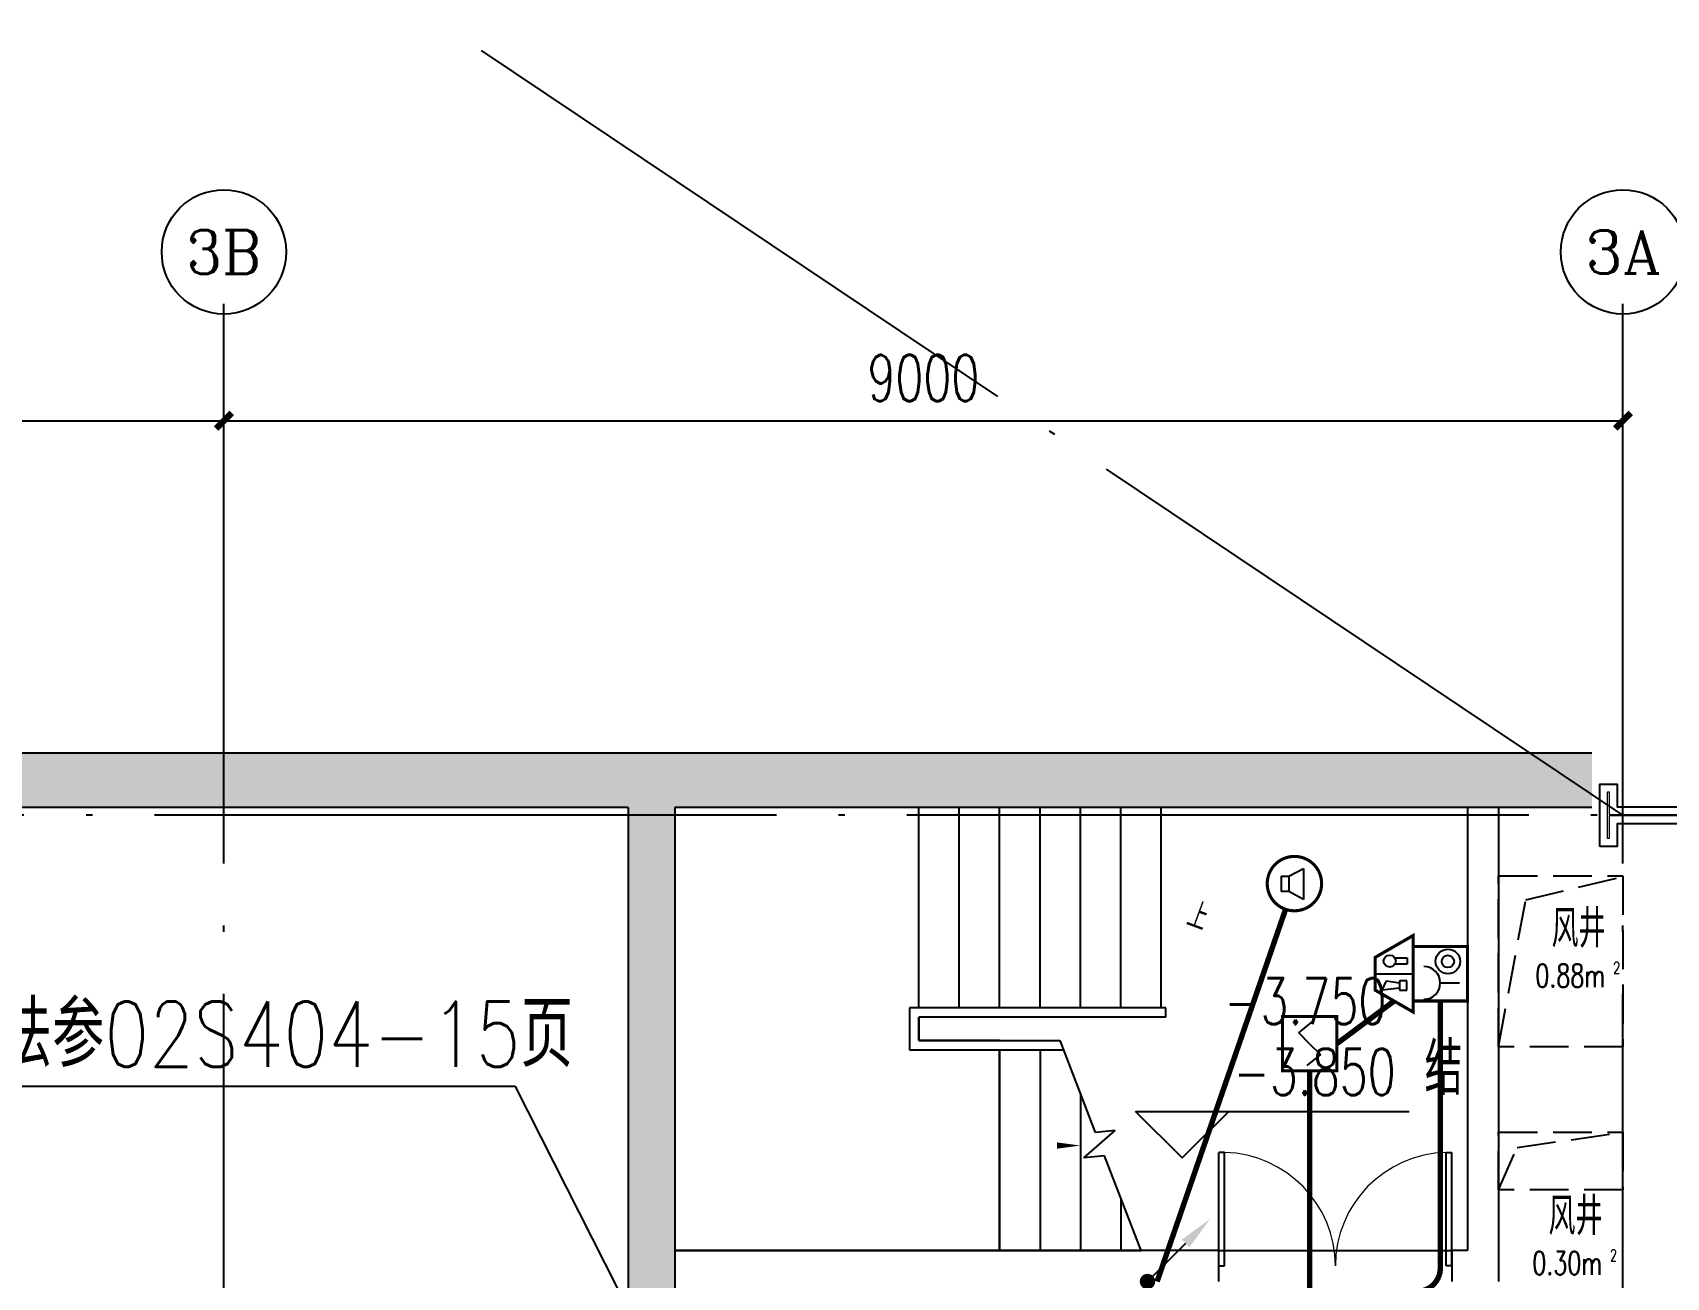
# Model space of a CAD drawing. Extents: x -1396510 to 1250330, y -1892470 to 1623980.
# Drawn here: x 839246 to 849755, y -1311147 to -1303139 of the extents above; entities that cross this region are included whole.
import ezdxf
from ezdxf.enums import TextEntityAlignment as Align

# ---------------------------------------------------------------- set-up
doc = ezdxf.new("R2010")
doc.units = 0
doc.header["$LTSCALE"] = 1000
doc.header["$MEASUREMENT"] = 0
doc.linetypes.add('DASH', pattern=[0.35, 0.25, -0.1])
doc.linetypes.add('DOTE', pattern=[2.42, 2, -0.2, 0.02, -0.2])
doc.layers.get('Defpoints').update_dxf_attribs({"color": 210})
for name, color, linetype in [('A-AXIS-D', 1, 'Continuous'), ('A-AXIS-DOTE', 14, 'DOTE'), ('A-HATCH-2', 251, 'Continuous'), ('A-STAIR', 150, 'Continuous'), ('A-防火门窗', 1, 'Continuous'), ('AS-COLN', 6, 'Continuous'), ('AS-WALL', 40, 'Continuous'), ('AS-结构边线层', 200, 'Continuous'), ('DIM-消防', 3, 'Continuous'), ('EQUIP-广播', 3, 'Continuous'), ('EQUIP-消防', 3, 'Continuous'), ('LWIRE', 4, 'Continuous'), ('WIRE-照明', 1, 'Continuous'), ('建-墙-填充', 8, 'Continuous'), ('建-标高', 3, 'Continuous'), ('建-箭头', 3, 'Continuous')]:
    doc.layers.add(name, color=color, linetype=linetype)
doc.layers.add('A-云线2', color=3, linetype='Continuous', plot=False)
doc.layers.add('S-col', color=2, linetype='Continuous', lineweight=0)
doc.styles.add('_TCH_AXIS', font='COMPLEX', dxfattribs={"bigfont": 'GBCBIG'})
doc.styles.add('_TCH_DIM_T3', font='SIMPLEX', dxfattribs={"width": 0.705882, "bigfont": 'GBCBIG'})
doc.styles.add('_TEL_DIM', font='SIMPLEX', dxfattribs={"width": 0.8, "height": 3.5, "bigfont": 'HZTXT'})
doc.styles.add('A-AREA', font='SIMPLEX', dxfattribs={"bigfont": 'GBCBIG'})
doc.styles.add('A-STANDARD', font='SIMPLEX', dxfattribs={"bigfont": 'GBCBIG'})
doc.styles.get("Standard").update_dxf_attribs({"font": 'gbenor.shx', "bigfont": 'gbcbig.shx'})
doc.styles.add('TG_LINETYPE', font='SIMPLEX', dxfattribs={"width": 0.8, "height": 3, "bigfont": 'HZTXT'})
doc.linetypes.add('TG_B', pattern='A,1,-0.3,["B",TG_LINETYPE,S=0.1,R=0,X=-0.25,Y=-0.15],0', length=1.3)
doc.linetypes.add('TG_H', pattern='A,1,-0.3,["H",TG_LINETYPE,S=0.1,R=0,X=-0.25,Y=-0.15],0', length=1.3)
doc.dimstyles.new('_TCH_ARCH&&100', dxfattribs={"dimtxt": 297.5, "dimasz": 100, "dimexe": 100, "dimexo": 100, "dimgap": 126.25, "dimtad": 1, "dimdec": 0, "dimzin": 0, "dimdsep": 46, "dimtxsty": '_TCH_DIM_T3', "dimblk": 'ARCHTICK', "dimcen": 0.09, "dimclrt": 7, "dimazin": 2, "dimtfac": 1, "dimtdec": 0, "dimtix": 1, "dimtmove": 2, "dimatfit": 3, "dimfxl": 0, "dimtolj": 1, "dimtzin": 0, "dimarcsym": 0})

# ---------------------------------------------------------------- blocks, each defined once
blk = doc.blocks.new('_ArchTick')
at = {"color": 0, "linetype": 'ByBlock', "const_width": 0.4}
blk.add_lwpolyline([(-0.5, -0.5), (0.5, 0.5)], dxfattribs=at)
blk = doc.blocks.new('*D5857')
at = {"layer": 'A-AXIS-D', "color": 0, "lineweight": -2, "transparency": 16777216}
for p, q in [((196000, -18320), (196000, -17462)), ((205000, -18320), (205000, -17462)), ((196000, -17562), (205000, -17562))]:
    blk.add_line(p, q, dxfattribs=at)
at = {"layer": 'Defpoints', "color": 0, "transparency": 16777216}
for p in [(205000, -17562), (196000, -18420), (205000, -18420)]:
    blk.add_point(p, dxfattribs=at)
at = {"layer": 'A-AXIS-D', "color": 0, "lineweight": -2, "transparency": 16777216, "xscale": 100, "yscale": 100, "zscale": 100, "rotation": 180}
blk.add_blockref('_ArchTick', (196000, -17562), dxfattribs=at)
at = {"layer": 'A-AXIS-D', "color": 0, "lineweight": -2, "transparency": 16777216, "xscale": 100, "yscale": 100, "zscale": 100}
blk.add_blockref('_ArchTick', (205000, -17562), dxfattribs=at)
at = {"layer": 'A-AXIS-D', "color": 7, "transparency": 16777216, "insert": (200500, -17287), "char_height": 297.5, "attachment_point": 5, "style": '_TCH_DIM_T3'}
blk.add_mtext('\\A1;9000', dxfattribs=at)
blk = doc.blocks.new('*D5858')
at = {"layer": 'A-AXIS-D', "color": 0, "lineweight": -2, "transparency": 16777216}
for p, q in [((205000, -18320), (205000, -17462)), ((214000, -18320), (214000, -17462)), ((205000, -17562), (214000, -17562))]:
    blk.add_line(p, q, dxfattribs=at)
at = {"layer": 'Defpoints', "color": 0, "transparency": 16777216}
for p in [(214000, -17562), (205000, -18420), (214000, -18420)]:
    blk.add_point(p, dxfattribs=at)
at = {"layer": 'A-AXIS-D', "color": 0, "lineweight": -2, "transparency": 16777216, "xscale": 100, "yscale": 100, "zscale": 100, "rotation": 180}
blk.add_blockref('_ArchTick', (205000, -17562), dxfattribs=at)
at = {"layer": 'A-AXIS-D', "color": 0, "lineweight": -2, "transparency": 16777216, "xscale": 100, "yscale": 100, "zscale": 100}
blk.add_blockref('_ArchTick', (214000, -17562), dxfattribs=at)
at = {"layer": 'A-AXIS-D', "color": 7, "transparency": 16777216, "insert": (209500, -17287), "char_height": 297.5, "attachment_point": 5, "style": '_TCH_DIM_T3'}
blk.add_mtext('\\A1;9000', dxfattribs=at)
blk = doc.blocks.new('$DorLib2D$00000002')
for p, q in [((-0.5, 0), (-0.5, 0.4875)), ((-0.475, 0.4875), (-0.5, 0.4875)), ((-0.475, 0), (-0.475, 0.4875)), ((0.475, 0), (0.475, 0.4875)), ((0.475, 0.4875), (0.5, 0.4875)), ((0.5, 0), (0.5, 0.4875)), ((-0.5, 0), (-0.475, 0)), ((0.5, 0), (0.475, 0))]:
    blk.add_line(p, q)
at = {"lineweight": 13}
for centre, start, end in [((-0.4875, 0), 0, 88.53072), ((0.4875, 0), 91.46928, 180)]:
    blk.add_arc(centre, 0.4875, start, end, dxfattribs=at)
blk = doc.blocks.new('_FZH')
at = {"layer": 'A-HATCH-2'}
blk.add_lwpolyline([(-0.437, -0.25), (-0.437, 0.25), (-0.297, 0.25), (-0.297, 0.067), (0.298, 0.067), (0.298, 0.25), (0.438, 0.25), (0.438, -0.25), (0.298, -0.25), (0.298, -0.068), (-0.297, -0.068), (-0.297, -0.25)], close=True, dxfattribs=at)
at = {"layer": 'S-col'}
blk.add_lwpolyline([(-0.375, -0.188), (-0.375, 0.187), (-0.36, 0.187), (-0.36, 0.005), (0.36, 0.005), (0.36, 0.187), (0.375, 0.187), (0.375, -0.188), (0.36, -0.188), (0.36, -0.005), (-0.36, -0.005), (-0.36, -0.188)], close=True, dxfattribs=at)
blk = doc.blocks.new('$equip$00002655')
for p, q in [((-0.5, 1), (-0.5, 0)), ((0.5, 1), (-0.5, 1)), ((0.5, 0), (0.5, 1)), ((-0.169, 0.5), (-0.169, 0.15)), ((-0.5, 0), (0.5, 0))]:
    blk.add_line(p, q)
at = {"const_width": 0.0571}
blk.add_lwpolyline([(-0.5, 1), (0.5, 1), (0.5, 0), (-0.5, 0), (-0.5, 1), (0.5, 1)], dxfattribs=at)
for radius in [0.226, 0.113]:
    blk.add_circle((0.227, 0.36), radius)
blk.add_arc((-0.169, 0.8), 0.3, 180, 0)
for p in [(0, 1), (-0.5, 0.5), (0.5, 0.5), (0, 0)]:
    blk.add_point(p)
at = {"color": 7, "flags": 1}
for tag, height, p in [('B', 0.4, (0.762, 0.292)), ('A', 0.00002, (0, 0))]:
    blk.add_attdef(tag, text='', height=height, dxfattribs=at).set_placement(p, align=Align.MIDDLE_CENTER)
blk = doc.blocks.new('$equip$00002679')
for p, q in [((-0.3, 0.699), (-0.703, 0)), ((0.3, 0.699), (-0.3, 0.699)), ((0.3, 0.699), (-0.3, 0.699)), ((0, 0.699), (0, 0)), ((0.703, 0), (0.3, 0.699)), ((-0.264, 0.249), (-0.304, 0.569)), ((-0.304, 0.569), (-0.128, 0.489)), ((-0.128, 0.489), (-0.168, 0.249)), ((0.174, 0.11), (0.174, 0.338)), ((0.294, 0.338), (0.294, 0.11)), ((-0.703, 0), (0.703, 0)), ((-0.304, 0.249), (-0.304, 0.113)), ((-0.128, 0.249), (-0.304, 0.249)), ((-0.304, 0.113), (-0.128, 0.113)), ((-0.128, 0.113), (-0.128, 0.249)), ((0.294, 0.11), (0.174, 0.11))]:
    blk.add_line(p, q)
at = {"const_width": 0.0571}
for points in [[(-0.299, 0.699), (0.301, 0.699), (0.703, 0), (-0.702, 0), (-0.299, 0.699), (0.301, 0.699)], [(-0.3, 0.699), (0.3, 0.699), (0.703, 0), (-0.703, 0), (-0.3, 0.699), (0.3, 0.699)]]:
    blk.add_lwpolyline(points, dxfattribs=at)
blk.add_circle((0.234, 0.43), 0.111)
for p in [(0, 0.699), (-0.501, 0.349), (0.502, 0.349), (0, 0)]:
    blk.add_point(p)
at = {"color": 7, "flags": 1}
for tag, height, p in [('B', 0.4, (0.961, 0.299)), ('A', 0.00002, (0, 0))]:
    blk.add_attdef(tag, text='', height=height, dxfattribs=at).set_placement(p, align=Align.MIDDLE_CENTER)
blk = doc.blocks.new('$equip$00002649')
for p, q in [((-0.5, 0.5), (-0.5, -0.5)), ((0.5, 0.5), (-0.5, 0.5)), ((-0.2, 0.2), (0.05, 0.4)), ((0.5, -0.5), (0.5, 0.5)), ((0, 0), (-0.2, 0.2)), ((0, 0), (0.2, -0.2)), ((0.2, -0.2), (-0.05, -0.4)), ((-0.5, -0.5), (0.5, -0.5))]:
    blk.add_line(p, q)
at = {"const_width": 0.0571}
blk.add_lwpolyline([(-0.5, 0.5), (0.5, 0.5), (0.5, -0.5), (-0.5, -0.5), (-0.5, 0.5), (0.5, 0.5)], dxfattribs=at)
for p in [(0, 0.5), (-0.5, 0), (0.5, 0), (0, -0.5)]:
    blk.add_point(p)
at = {"color": 7, "flags": 1}
for tag, height, p in [('A', 0.00002, (0, 0)), ('B', 0.4, (0.762, -0.208))]:
    blk.add_attdef(tag, text='', height=height, dxfattribs=at).set_placement(p, align=Align.MIDDLE_CENTER)
blk = doc.blocks.new('$equip$00002341')
for p, q in [((-0.241, 0.136), (-0.241, -0.144)), ((-0.241, 0.136), (-0.101, 0.136)), ((-0.101, 0.136), (0.167, 0.277)), ((-0.101, 0.136), (-0.101, -0.144)), ((0.167, 0.277), (0.167, -0.295)), ((-0.101, -0.144), (-0.241, -0.144)), ((0.167, -0.295), (-0.101, -0.144))]:
    blk.add_line(p, q)
at = {"const_width": 0.0571}
blk.add_lwpolyline([(-0.5, 0, -1), (0.5, 0, -1), (-0.5, 0, -1.463176)], format="xyb", dxfattribs=at)
blk.add_circle((0, 0), 0.5)
for p in [(0, 0.5), (-0.5, 0), (0.5, 0), (0, -0.5)]:
    blk.add_point(p)
at = {"color": 7, "style": '_TEL_DIM', "flags": 1}
blk.add_attdef('A', text='', height=0.00002, dxfattribs=at).set_placement((0, 0), align=Align.MIDDLE_CENTER)
blk = doc.blocks.new('$TelecSys$00000079')
for p, q in [((0.7, 0.7), (0, 0)), ((0.104, 0.104), (0.104, 0.104)), ((-0.104, -0.104), (-0.104, -0.104))]:
    blk.add_line(p, q)
at = {"const_width": 0.142}
blk.add_lwpolyline([(-0.071, 0, 1), (0.071, 0, 1)], format="xyb", close=True, dxfattribs=at)
blk.add_solid([(0.63, 0.77), (0.77, 0.63), (1.15, 1.15)])
at = {"width": 0.8, "flags": 9}
blk.add_attdef('A', (0, 0), '', height=0.00002, dxfattribs=at)
blk = doc.blocks.new('世赫3#厂房一层0821')
at = {"layer": '建-墙-填充'}
for points in [[(196400, -19700.1), (196400, -20050.1), (207600, -20050.1), (207750, -19933.4), (207750, -19700.1)], [(213100, -20050.1), (213100, -19700.1), (207750, -19700.1), (207750, -19933.4), (207900, -20050.1)], [(213800, -20050.1), (213800, -19700.1), (213100, -19700.1), (213100, -20050.1)], [(207750, -19933.4), (207600, -20050.1), (207600, -22990), (207900, -22990), (207900, -20050.1)], [(207900, -22990), (207600, -22990), (207600, -38100.9), (207750, -38217.6), (207900, -38100.9)]]:
    blk.add_hatch(color=256, dxfattribs=at).paths.add_polyline_path(points)
at = {"layer": 'A-AXIS-D'}
for centre in [(205000, -16476), (214000, -16476)]:
    blk.add_circle(centre, 400, dxfattribs=at)
at = {"layer": 'A-AXIS-DOTE', "color": 8, "ltscale": 2}
for p, q in [((214000, -20100), (184004, 0)), ((218234.2, -20100), (194994.2, -20100))]:
    blk.add_line(p, q, dxfattribs=at)
for points in [[(205000, -39770), (205000, -16810)], [(214000, -39770), (214000, -16810)]]:
    blk.add_lwpolyline(points, dxfattribs=at)
at = {"layer": 'A-STAIR'}
for p, q in [((209470, -20050.1), (207900, -20050.1)), ((207900, -20050.1), (207900, -22900.1)), ((211030, -20050.1), (209470, -20050.1)), ((209470, -21340.1), (209470, -20050.1)), ((209470, -21340.1), (209470, -20050.1)), ((209730, -21340.1), (209730, -20050.1)), ((209990, -21340.1), (209990, -20050.1)), ((210250, -21340.1), (210250, -20050.1)), ((210510, -21340.1), (210510, -20050.1)), ((210770, -21340.1), (210770, -20050.1)), ((211030, -21340.1), (211030, -20050.1)), ((211060, -21340.1), (209410, -21340.1)), ((209410, -21340.1), (209410, -21610.1)), ((211030, -21400.1), (209470, -21400.1)), ((211060, -21400.1), (209470, -21400.1)), ((209470, -21400.1), (209470, -21550.1)), ((209470, -21550.1), (209470, -21400.1)), ((211060, -21400.1), (211060, -21340.1)), ((209410, -21610.1), (210403.1, -21610.1)), ((209470, -21550.1), (210380, -21550.1)), ((209990, -21550.1), (209470, -21550.1)), ((209990, -21550.1), (210380, -21550.1)), ((209990, -21610.1), (209990, -22900.1)), ((209990, -22900.1), (209990, -21610.1)), ((210250, -21610.1), (210250, -22900.1)), ((210607.7, -22141.3), (210380, -21550.1)), ((210510, -21887.6), (210510, -22900.1)), ((210530.9, -22304.6), (210733.7, -22127.9)), ((210733.7, -22127.9), (210607.7, -22141.3)), ((210665.1, -22290.3), (210530.9, -22304.6)), ((210900, -22900.1), (210665.1, -22290.3)), ((210770, -22562.6), (210770, -22900.1)), ((207900, -22900.1), (209990, -22900.1)), ((209990, -22900.1), (210900, -22900.1))]:
    blk.add_line(p, q, dxfattribs=at)
at = {"layer": 'A-防火门窗', "color": 1}
blk.add_line((211400, -22900), (212900, -22900), dxfattribs=at)
at = {"layer": 'AS-COLN', "color": 8}
for p, q in [((207750, -19700.1), (196400, -19700.1)), ((213100, -19700.1), (207750, -19700.1)), ((213800, -19700.1), (213100, -19700.1)), ((207600, -20050.1), (196400, -20050.1)), ((207600, -20050.1), (207600, -22990)), ((207900, -20050.1), (207900, -22990)), ((213100, -20050.1), (207900, -20050.1)), ((213800, -20050.1), (213100, -20050.1)), ((207600, -22990), (207600, -38100.9)), ((207900, -22990), (207900, -38100.9))]:
    blk.add_line(p, q, dxfattribs=at)
at = {"layer": 'AS-WALL'}
for p, q in [((213000, -20050.1), (213000, -22900)), ((213200, -20050.1), (213200, -23100)), ((211400, -22900), (207900, -22900)), ((211400, -23100), (211400, -22900)), ((213000, -22900), (212900, -22900)), ((212900, -22900), (212900, -23100))]:
    blk.add_line(p, q, dxfattribs=at)
at = {"layer": 'AS-结构边线层', "color": 8, "linetype": 'DASH'}
for points in [[(213200, -20490), (214000, -20490), (214000, -21590), (213200, -21590)], [(213200, -22140), (214000, -22140), (214000, -22510), (213200, -22510)]]:
    blk.add_lwpolyline(points, close=True, dxfattribs=at)
for points in [[(213200, -21590), (213374.2, -20645), (214000, -20495)], [(213200, -22510), (213319.3, -22237.8), (214000, -22140)]]:
    blk.add_lwpolyline(points, dxfattribs=at)
at = {"layer": '建-标高', "color": 8}
for p, q in [((211164.2, -22305), (210864.2, -22005)), ((210864.2, -22005), (212624.2, -22005)), ((211164.2, -22305), (211464.2, -22005))]:
    blk.add_line(p, q, dxfattribs=at)
at = {"layer": '建-箭头'}
blk.add_lwpolyline([(211160, -20725.1, 0, 0, 0), (208685, -20725.1, 0, 0, 0), (208685, -22225.1, 0, 0, 0), (210510, -22225.1, 0, 40, 0), (210360, -22225.1, 0, 0, 0)], format="xyseb", dxfattribs=at)
at = {"layer": 'A-防火门窗', "color": 1, "xscale": 1500, "yscale": 1500, "zscale": 200}
blk.add_blockref('$DorLib2D$00000002', (212150, -23000), dxfattribs=at)
at = {"layer": 'AS-COLN', "color": 8, "xscale": 800, "yscale": 800, "zscale": 800}
blk.add_blockref('_FZH', (214200, -20100.1), dxfattribs=at)
at = {"layer": 'A-AXIS-D', "color": 7, "style": '_TCH_AXIS'}
for s, height, p, p2 in [('3B', 282.17, (204758.1, -16617.1), (205241.9, -16617.1)), ('3A', 276.42, (213756.5, -16614.2), (214243.5, -16614.2))]:
    blk.add_text(s, height=height, dxfattribs=at).set_placement(p, p2, align=Align.FIT)
at = {"layer": 'A-防火门窗', "color": 8, "style": 'A-AREA'}
for p in [(213540.6, -20950), (213520.6, -22800)]:
    blk.add_text('风井', height=241.13, dxfattribs=at).set_placement(p)
at = {"layer": 'A-防火门窗', "color": 8, "style": 'A-AREA', "width": 0.705882}
for s, height, p in [('0.88m', 148.75, (213436.7, -21205.9)), ('2', 74.4, (213936.7, -21118.4)), ('0.30m', 148.75, (213416.7, -23055.9)), ('2', 74.4, (213916.7, -22968.4))]:
    blk.add_text(s, height=height, dxfattribs=at).set_placement(p)
at = {"layer": '建-标高', "color": 7, "style": 'A-STANDARD', "width": 0.705882}
for s, p in [('-3.750', (211434.2, -21445)), ('-3.850', (211494.2, -21900))]:
    blk.add_text(s, height=297.5, dxfattribs=at).set_placement(p)
at = {"layer": '建-标高', "color": 7, "style": 'A-STANDARD'}
blk.add_text('结', height=337.6, dxfattribs=at).set_placement((212724.2, -21900))
at = {"layer": '建-箭头', "color": 7, "style": 'A-STANDARD'}
blk.add_text('上', height=168.8, rotation=339.92971, dxfattribs=at).set_placement((211182.5, -20807.3))
at = {"layer": 'A-AXIS-D'}
for base, p1, p2, picture, middle in [((205000, -17562.2), (196000, -18420.2), (205000, -18420.2), '*D5857', (200500, -17287.2)), ((214000, -17562.2), (205000, -18420.2), (214000, -18420.2), '*D5858', (209500, -17287.2))]:
    dim = blk.add_linear_dim(base=base, p1=p1, p2=p2, angle=0, dimstyle='_TCH_ARCH&&100', dxfattribs=at)
    dim.commit()
    dim.dimension.update_dxf_attribs({"geometry": picture, "text_midpoint": middle, "dimtype": 161})

msp = doc.modelspace()

# ---------------------------------------------------------------- linework, layer by layer
at = {"layer": 'DIM-消防'}
for p, q in [((842352.1, -1309918.5), (837870, -1309918.5)), ((843223.6, -1311639.3), (842352.1, -1309918.5))]:
    msp.add_line(p, q, dxfattribs=at)
at = {"layer": 'WIRE-照明', "color": 2, "linetype": 'TG_B', "ltscale": 0.75, "const_width": 35}
msp.add_lwpolyline([(846479, -1311174), (847305.4, -1308779.2)], dxfattribs=at)
at = {"layer": 'WIRE-照明', "linetype": 'Continuous', "const_width": 35}
for points in [[(847635, -1309644), (848003.6, -1309369.3)], [(847460, -1313946.9), (847460, -1309819)]]:
    msp.add_lwpolyline(points, dxfattribs=at)
at = {"layer": 'WIRE-照明', "color": 210, "linetype": 'TG_H', "ltscale": 0.75, "const_width": 35}
msp.add_lwpolyline([(848300.8, -1311087.2), (848300.8, -1309369)], dxfattribs=at)
msp.add_lwpolyline([(848150.8, -1311237.2, 0.4142136), (848300.8, -1311087.2)], format="xyb", dxfattribs=at)

# ---------------------------------------------------------------- block references
at = {"layer": 'A-云线2'}
msp.add_blockref('世赫3#厂房一层0821', (635475.8, -1288074), dxfattribs=at)
at = {"layer": 'EQUIP-广播', "xscale": 350, "yscale": 350, "zscale": 350}
msp.add_blockref('$equip$00002341', (847362.4, -1308613.8), dxfattribs=at)
at = {"layer": 'EQUIP-消防', "xscale": 350, "yscale": 350, "zscale": 350, "rotation": 90}
for name, p in [('$equip$00002679', (848125.8, -1309194)), ('$equip$00002655', (848475.8, -1309194))]:
    msp.add_blockref(name, p, dxfattribs=at)
at = {"layer": 'EQUIP-消防', "xscale": 350, "yscale": 350, "zscale": 350}
msp.add_blockref('$equip$00002649', (847460, -1309644), dxfattribs=at)
at = {"layer": 'LWIRE', "xscale": 350, "yscale": 350, "zscale": 350}
msp.add_blockref('$TelecSys$00000079', (846417.3, -1311174), dxfattribs=at)

# ---------------------------------------------------------------- texts
at = {"layer": 'DIM-消防', "color": 7, "style": '_TEL_DIM', "width": 0.8}
msp.add_text('防水套管做法参02S404-15页', height=420, dxfattribs=at).set_placement((837354.7, -1309792.5))

doc.saveas('drawing.dxf')
